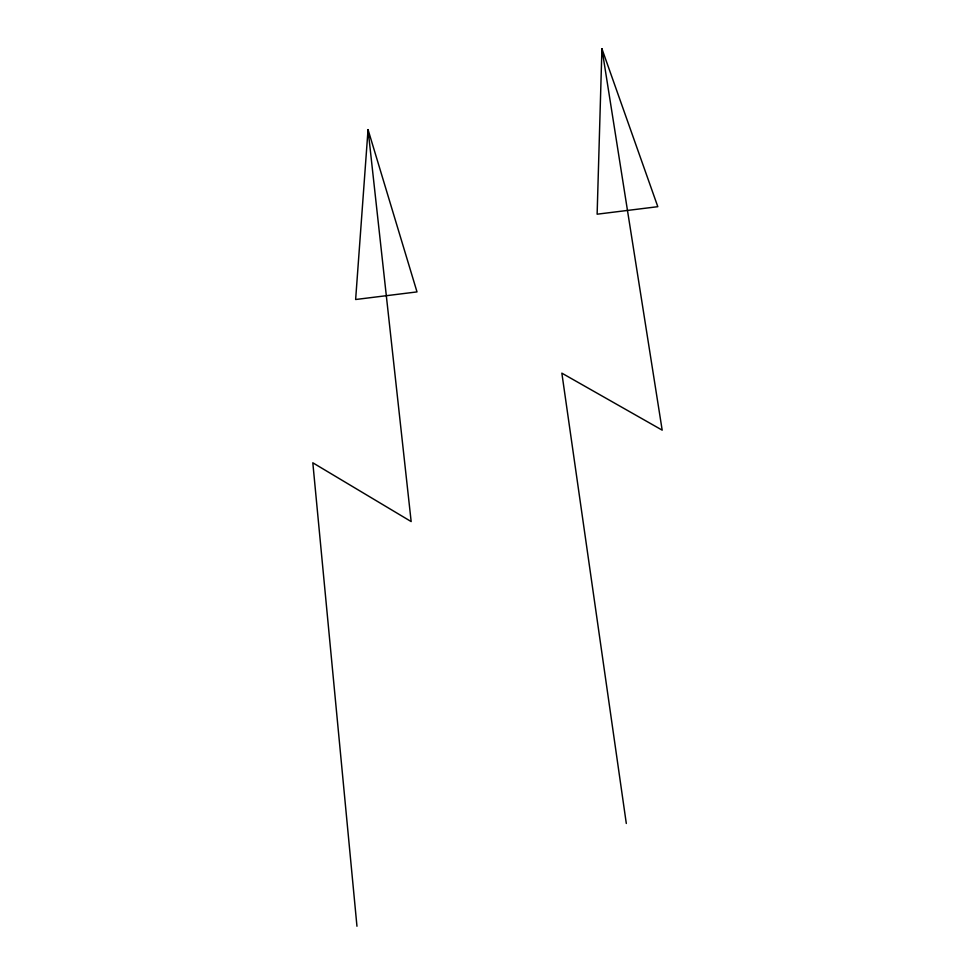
<?xml version="1.0" encoding="UTF-8"?>
<svg xmlns="http://www.w3.org/2000/svg" width="975" height="975" viewBox="0 0 975 975"><rect width="100%" height="100%" fill="white"/><g stroke="black" fill="none" stroke-linecap="round" stroke-linejoin="round"><path stroke-width="1.46" d="M601.928 48.75L597.127 214.195L657.808 206.688L601.928 48.75L662.183 430.146L561.856 373.157L626.303 823.473M368.05 129.614L355.631 299.508L417.008 291.903L368.05 129.614L411.158 521.564L312.817 462.796L356.96 926.25"/></g></svg>
